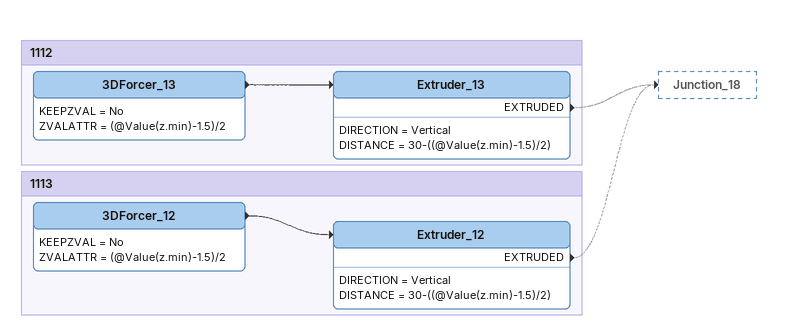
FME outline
Bookmark: 1112
3DForcer_13
    KEEPZVAL = No
    ZVALATTR = (@Value(z.min)-1.5)/2
    -> Extruder_13
Extruder_13
    DIRECTION = Vertical
    DISTANCE = 30-((@Value(z.min)-1.5)/2)
    EXTRUDED -> Junction_18 [off]

Bookmark: 1113
3DForcer_12
    KEEPZVAL = No
    ZVALATTR = (@Value(z.min)-1.5)/2
    -> Extruder_12
Extruder_12
    DIRECTION = Vertical
    DISTANCE = 30-((@Value(z.min)-1.5)/2)
    EXTRUDED -> Junction_18 [off]
